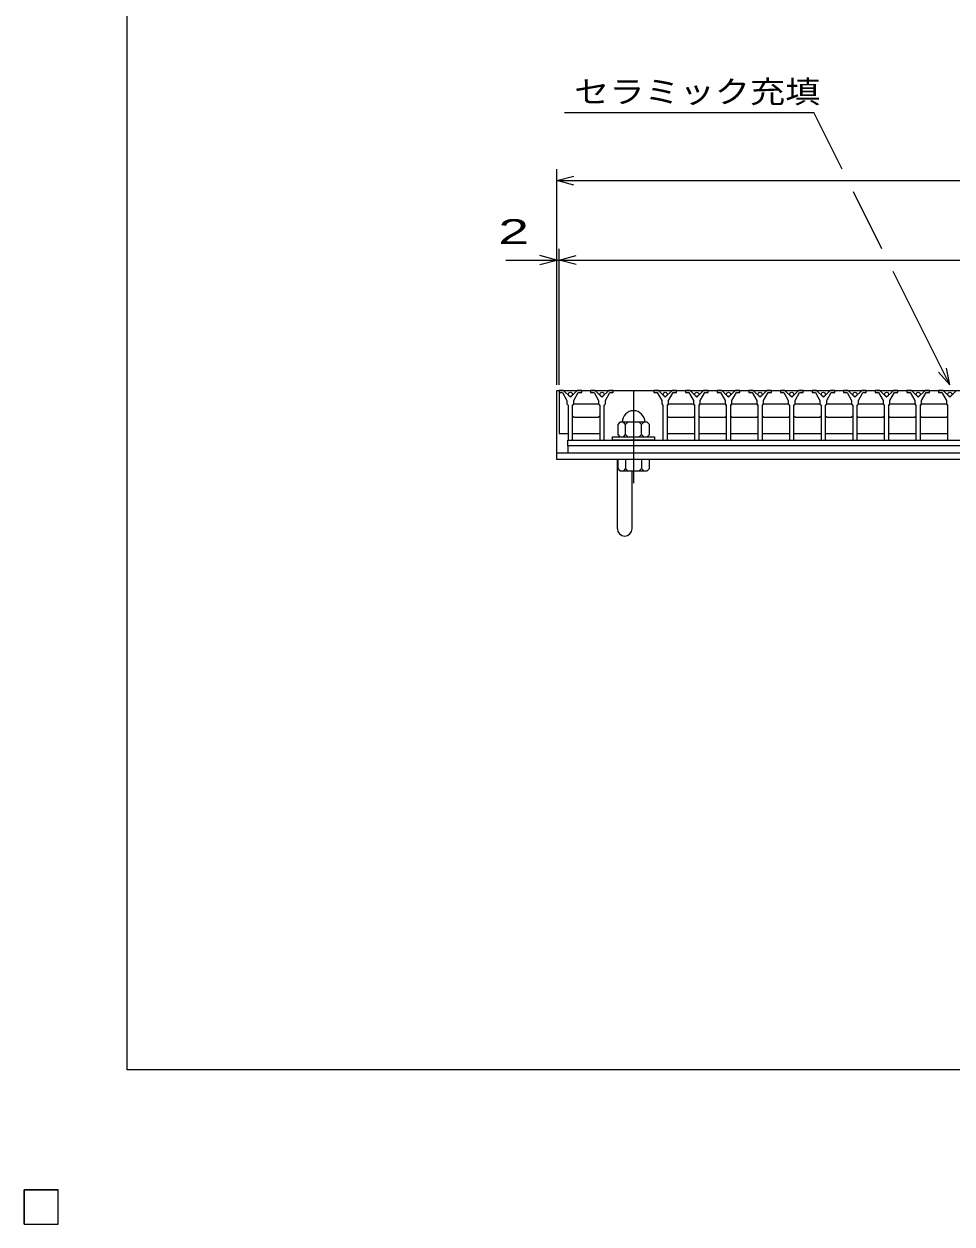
# Model space of a CAD drawing. Units: millimetres, scale not verified. Extents: x -1820 to 1731, y -1282 to 1054.
# Drawn here: x -1820 to -1001, y -1282 to -224 of the extents above; entities that cross this region are included whole.
import ezdxf
from ezdxf.enums import TextEntityAlignment as Align

# ---------------------------------------------------------------- set-up
doc = ezdxf.new("R2010")
doc.units = ezdxf.units.MM
doc.header["$LTSCALE"] = 10
doc.linetypes.add('CHAIN', pattern=[18.5, 12, -1.5, 3.5, -1.5])
for name, color, linetype, lineweight in [('0_2', 150, 'Continuous', 25), ('16', 3, 'Continuous', 25), ('19', 6, 'Continuous', 25), ('22', 2, 'Continuous', 25)]:
    doc.layers.add(name, color=color, linetype=linetype, lineweight=lineweight)
doc.styles.add('ベクトル', font='')
doc.styles.get('ベクトル').set_extended_font_data('ベクトル')

msp = doc.modelspace()

# ---------------------------------------------------------------- linework, layer by layer
at = {"layer": '0_2'}
for p, q in [((-1729, -1146.5), (-1729, 1053.5)), ((1731, -1146.5), (-1729, -1146.5))]:
    msp.add_line(p, q, dxfattribs=at)
at = {"layer": '16'}
for p, q in [((-1348, -547), (-1348, -549)), ((-1344, -547), (-1348, -547)), ((-1348, -547), (-352, -547)), ((-1348, -547), (-1348, -585)), ((-1348, -549), (-1345, -549)), ((-1345, -549), (-1341, -556)), ((-1338, -553), (-1344, -547)), ((-1332, -547), (-1338, -553)), ((-1335, -556), (-1331, -549)), ((-1328, -547), (-1332, -547)), ((-1331, -549), (-1328, -549)), ((-1328, -549), (-1328, -547)), ((-1320.1, -547), (-1320.1, -549)), ((-1316.1, -547), (-1320.1, -547)), ((-1320.1, -549), (-1317.1, -549)), ((-1317.1, -549), (-1313.1, -556)), ((-1310.1, -553), (-1316.1, -547)), ((-1304.1, -547), (-1310.1, -553)), ((-1307.1, -556), (-1303.1, -549)), ((-1300.1, -547), (-1304.1, -547)), ((-1303.1, -549), (-1300.1, -549)), ((-1300.1, -549), (-1300.1, -547)), ((-1264.3, -547), (-1264.3, -549)), ((-1260.3, -547), (-1264.3, -547)), ((-1264.3, -549), (-1261.3, -549)), ((-1261.3, -549), (-1257.3, -556)), ((-1254.3, -553), (-1260.3, -547)), ((-1248.3, -547), (-1254.3, -553)), ((-1251.3, -556), (-1247.3, -549)), ((-1244.3, -547), (-1248.3, -547)), ((-1247.3, -549), (-1244.3, -549)), ((-1244.3, -549), (-1244.3, -547)), ((-1236.4, -547), (-1236.4, -549)), ((-1232.4, -547), (-1236.4, -547)), ((-1236.4, -549), (-1233.4, -549)), ((-1233.4, -549), (-1229.4, -556)), ((-1226.4, -553), (-1232.4, -547)), ((-1220.4, -547), (-1226.4, -553)), ((-1223.4, -556), (-1219.4, -549)), ((-1216.4, -547), (-1220.4, -547)), ((-1219.4, -549), (-1216.4, -549)), ((-1216.4, -549), (-1216.4, -547)), ((-1208.5, -547), (-1208.5, -549)), ((-1204.5, -547), (-1208.5, -547)), ((-1208.5, -549), (-1205.5, -549)), ((-1205.5, -549), (-1201.5, -556)), ((-1198.5, -553), (-1204.5, -547)), ((-1192.5, -547), (-1198.5, -553)), ((-1195.5, -556), (-1191.5, -549)), ((-1188.5, -547), (-1192.5, -547)), ((-1191.5, -549), (-1188.5, -549)), ((-1188.5, -549), (-1188.5, -547)), ((-1180.6, -547), (-1180.6, -549)), ((-1176.6, -547), (-1180.6, -547)), ((-1180.6, -549), (-1177.6, -549)), ((-1177.6, -549), (-1173.6, -556)), ((-1170.6, -553), (-1176.6, -547)), ((-1164.6, -547), (-1170.6, -553)), ((-1167.6, -556), (-1163.6, -549)), ((-1160.6, -547), (-1164.6, -547)), ((-1163.6, -549), (-1160.6, -549)), ((-1160.6, -549), (-1160.6, -547)), ((-1152.7, -547), (-1152.7, -549)), ((-1148.7, -547), (-1152.7, -547)), ((-1152.7, -549), (-1149.7, -549)), ((-1149.7, -549), (-1145.7, -556)), ((-1142.7, -553), (-1148.7, -547)), ((-1136.7, -547), (-1142.7, -553)), ((-1139.7, -556), (-1135.7, -549)), ((-1132.7, -547), (-1136.7, -547)), ((-1135.7, -549), (-1132.7, -549)), ((-1132.7, -549), (-1132.7, -547)), ((-1124.8, -547), (-1124.8, -549)), ((-1120.8, -547), (-1124.8, -547)), ((-1124.8, -549), (-1121.8, -549)), ((-1121.8, -549), (-1117.8, -556)), ((-1114.8, -553), (-1120.8, -547)), ((-1108.8, -547), (-1114.8, -553)), ((-1111.8, -556), (-1107.8, -549)), ((-1104.8, -547), (-1108.8, -547)), ((-1107.8, -549), (-1104.8, -549)), ((-1104.8, -549), (-1104.8, -547)), ((-1096.9, -547), (-1096.9, -549)), ((-1092.9, -547), (-1096.9, -547)), ((-1096.9, -549), (-1093.9, -549)), ((-1093.9, -549), (-1089.9, -556)), ((-1086.9, -553), (-1092.9, -547)), ((-1080.9, -547), (-1086.9, -553)), ((-1083.9, -556), (-1079.9, -549)), ((-1076.9, -547), (-1080.9, -547)), ((-1079.9, -549), (-1076.9, -549)), ((-1076.9, -549), (-1076.9, -547)), ((-1069, -547), (-1069, -549)), ((-1065, -547), (-1069, -547)), ((-1069, -549), (-1066, -549)), ((-1066, -549), (-1062, -556)), ((-1059, -553), (-1065, -547)), ((-1053, -547), (-1059, -553)), ((-1056, -556), (-1052, -549)), ((-1049, -547), (-1053, -547)), ((-1052, -549), (-1049, -549)), ((-1049, -549), (-1049, -547)), ((-1041.1, -547), (-1041.1, -549)), ((-1037.1, -547), (-1041.1, -547)), ((-1041.1, -549), (-1038.1, -549)), ((-1038.1, -549), (-1034.1, -556)), ((-1031.1, -553), (-1037.1, -547)), ((-1025.1, -547), (-1031.1, -553)), ((-1028.1, -556), (-1024.1, -549)), ((-1021.1, -547), (-1025.1, -547)), ((-1024.1, -549), (-1021.1, -549)), ((-1021.1, -549), (-1021.1, -547)), ((-1013.2, -547), (-1013.2, -549)), ((-1009.2, -547), (-1013.2, -547)), ((-1013.2, -549), (-1010.2, -549)), ((-1010.2, -549), (-1006.2, -556)), ((-1003.2, -553), (-1009.2, -547)), ((-997.2, -547), (-1003.2, -553)), ((-1341, -556), (-1341, -559)), ((-1341, -559), (-1340, -560)), ((-1340, -560), (-1340, -591)), ((-1336, -560), (-1335, -559)), ((-1336, -591), (-1336, -560)), ((-1335.75, -560), (-1334.75, -559)), ((-1335, -559), (-1335, -556)), ((-1334.75, -559), (-1313.35, -559)), ((-1313.35, -559), (-1312.35, -560)), ((-1313.1, -556), (-1313.1, -559)), ((-1313.1, -559), (-1312.1, -560)), ((-1312.1, -560), (-1312.1, -591)), ((-1308.1, -560), (-1307.1, -559)), ((-1308.1, -591), (-1308.1, -560)), ((-1307.1, -559), (-1307.1, -556)), ((-1257.3, -556), (-1257.3, -559)), ((-1257.3, -559), (-1256.3, -560)), ((-1256.3, -560), (-1256.3, -591)), ((-1252.3, -560), (-1251.3, -559)), ((-1252.3, -591), (-1252.3, -560)), ((-1252.05, -560), (-1251.05, -559)), ((-1251.3, -559), (-1251.3, -556)), ((-1251.05, -559), (-1229.65, -559)), ((-1229.65, -559), (-1228.65, -560)), ((-1229.4, -556), (-1229.4, -559)), ((-1229.4, -559), (-1228.4, -560)), ((-1228.4, -560), (-1228.4, -591)), ((-1224.4, -560), (-1223.4, -559)), ((-1224.4, -591), (-1224.4, -560)), ((-1224.15, -560), (-1223.15, -559)), ((-1223.4, -559), (-1223.4, -556)), ((-1223.15, -559), (-1201.75, -559)), ((-1201.75, -559), (-1200.75, -560)), ((-1201.5, -556), (-1201.5, -559)), ((-1201.5, -559), (-1200.5, -560)), ((-1200.5, -560), (-1200.5, -591)), ((-1196.5, -560), (-1195.5, -559)), ((-1196.5, -591), (-1196.5, -560)), ((-1196.25, -560), (-1195.25, -559)), ((-1195.5, -559), (-1195.5, -556)), ((-1195.25, -559), (-1173.85, -559)), ((-1173.85, -559), (-1172.85, -560)), ((-1173.6, -556), (-1173.6, -559)), ((-1173.6, -559), (-1172.6, -560)), ((-1172.6, -560), (-1172.6, -591)), ((-1168.6, -560), (-1167.6, -559)), ((-1168.6, -591), (-1168.6, -560)), ((-1168.35, -560), (-1167.35, -559)), ((-1167.6, -559), (-1167.6, -556)), ((-1167.35, -559), (-1145.95, -559)), ((-1145.95, -559), (-1144.95, -560)), ((-1145.7, -556), (-1145.7, -559)), ((-1145.7, -559), (-1144.7, -560)), ((-1144.7, -560), (-1144.7, -591)), ((-1140.7, -560), (-1139.7, -559)), ((-1140.7, -591), (-1140.7, -560)), ((-1140.45, -560), (-1139.45, -559)), ((-1139.7, -559), (-1139.7, -556)), ((-1139.45, -559), (-1118.05, -559)), ((-1118.05, -559), (-1117.05, -560)), ((-1117.8, -556), (-1117.8, -559)), ((-1117.8, -559), (-1116.8, -560)), ((-1116.8, -560), (-1116.8, -591)), ((-1112.8, -560), (-1111.8, -559)), ((-1112.8, -591), (-1112.8, -560)), ((-1112.55, -560), (-1111.55, -559)), ((-1111.8, -559), (-1111.8, -556)), ((-1111.55, -559), (-1090.15, -559)), ((-1090.15, -559), (-1089.15, -560)), ((-1089.9, -556), (-1089.9, -559)), ((-1089.9, -559), (-1088.9, -560)), ((-1088.9, -560), (-1088.9, -591)), ((-1084.9, -560), (-1083.9, -559)), ((-1084.9, -591), (-1084.9, -560)), ((-1084.65, -560), (-1083.65, -559)), ((-1083.9, -559), (-1083.9, -556)), ((-1083.65, -559), (-1062.25, -559)), ((-1062.25, -559), (-1061.25, -560)), ((-1062, -556), (-1062, -559)), ((-1062, -559), (-1061, -560)), ((-1061, -560), (-1061, -591)), ((-1057, -560), (-1056, -559)), ((-1057, -591), (-1057, -560)), ((-1056.75, -560), (-1055.75, -559)), ((-1056, -559), (-1056, -556)), ((-1055.75, -559), (-1034.35, -559)), ((-1034.35, -559), (-1033.35, -560)), ((-1034.1, -556), (-1034.1, -559)), ((-1034.1, -559), (-1033.1, -560)), ((-1033.1, -560), (-1033.1, -591)), ((-1029.1, -560), (-1028.1, -559)), ((-1029.1, -591), (-1029.1, -560)), ((-1028.85, -560), (-1027.85, -559)), ((-1028.1, -559), (-1028.1, -556)), ((-1027.85, -559), (-1006.45, -559)), ((-1006.45, -559), (-1005.45, -560)), ((-1006.2, -556), (-1006.2, -559)), ((-1006.2, -559), (-1005.2, -560)), ((-1005.2, -560), (-1005.2, -591)), ((-1334.75, -571), (-1335.75, -570)), ((-1313.35, -571), (-1334.75, -571)), ((-1312.35, -570), (-1313.35, -571)), ((-1251.05, -571), (-1252.05, -570)), ((-1229.65, -571), (-1251.05, -571)), ((-1228.65, -570), (-1229.65, -571)), ((-1223.15, -571), (-1224.15, -570)), ((-1201.75, -571), (-1223.15, -571)), ((-1200.75, -570), (-1201.75, -571)), ((-1195.25, -571), (-1196.25, -570)), ((-1173.85, -571), (-1195.25, -571)), ((-1172.85, -570), (-1173.85, -571)), ((-1167.35, -571), (-1168.35, -570)), ((-1145.95, -571), (-1167.35, -571)), ((-1144.95, -570), (-1145.95, -571)), ((-1139.45, -571), (-1140.45, -570)), ((-1118.05, -571), (-1139.45, -571)), ((-1117.05, -570), (-1118.05, -571)), ((-1111.55, -571), (-1112.55, -570)), ((-1090.15, -571), (-1111.55, -571)), ((-1089.15, -570), (-1090.15, -571)), ((-1083.65, -571), (-1084.65, -570)), ((-1062.25, -571), (-1083.65, -571)), ((-1061.25, -570), (-1062.25, -571)), ((-1055.75, -571), (-1056.75, -570)), ((-1034.35, -571), (-1055.75, -571)), ((-1033.35, -570), (-1034.35, -571)), ((-1027.85, -571), (-1028.85, -570)), ((-1006.45, -571), (-1027.85, -571)), ((-1005.45, -570), (-1006.45, -571)), ((-1294.2, -575), (-1296.2, -577)), ((-1296.2, -577), (-1296.2, -586)), ((-1270.2, -575), (-1294.2, -575)), ((-1289.2, -577), (-1291.2, -575)), ((-1287.2, -575), (-1289.2, -577)), ((-1289.2, -586), (-1289.2, -577)), ((-1275.2, -577), (-1277.2, -575)), ((-1273.2, -575), (-1275.2, -577)), ((-1275.2, -586), (-1275.2, -577)), ((-1268.2, -577), (-1270.2, -575)), ((-1268.2, -586), (-1268.2, -577)), ((-1348, -585), (-1340.25, -585)), ((-1340.25, -591), (-359.75, -591)), ((-1340.25, -596), (-1340.25, -591)), ((-1340, -591), (-1336, -591)), ((-1335.75, -585), (-1312.35, -585)), ((-1312.1, -591), (-1308.1, -591)), ((-1300.7, -591), (-1300.7, -588)), ((-1300.7, -588), (-1263.7, -588)), ((-1263.7, -591), (-1300.7, -591)), ((-1296.2, -586), (-1294.2, -588)), ((-1291.2, -588), (-1289.2, -586)), ((-1289.2, -586), (-1287.2, -588)), ((-1277.2, -588), (-1275.2, -586)), ((-1275.2, -586), (-1273.2, -588)), ((-1270.2, -588), (-1268.2, -586)), ((-1263.7, -588), (-1263.7, -591)), ((-1256.3, -591), (-1252.3, -591)), ((-1252.05, -585), (-1228.65, -585)), ((-1228.4, -591), (-1224.4, -591)), ((-1224.15, -585), (-1200.75, -585)), ((-1200.5, -591), (-1196.5, -591)), ((-1196.25, -585), (-1172.85, -585)), ((-1172.6, -591), (-1168.6, -591)), ((-1168.35, -585), (-1144.95, -585)), ((-1144.7, -591), (-1140.7, -591)), ((-1140.45, -585), (-1117.05, -585)), ((-1116.8, -591), (-1112.8, -591)), ((-1112.55, -585), (-1089.15, -585)), ((-1088.9, -591), (-1084.9, -591)), ((-1084.65, -585), (-1061.25, -585)), ((-1061, -591), (-1057, -591)), ((-1056.75, -585), (-1033.35, -585)), ((-1033.1, -591), (-1029.1, -591)), ((-1028.85, -585), (-1005.45, -585)), ((-1005.2, -591), (-1001.2, -591)), ((-359.75, -596), (-1340.25, -596)), ((-1340.25, -596), (-1340.25, -602)), ((-1340.25, -602), (-359.75, -602)), ((-1820, -1252.5), (-1790, -1252.5)), ((-1820, -1282.5), (-1820, -1252.5)), ((-1820, -1252.5), (-1790, -1252.5)), ((-1820, -1282.5), (-1820, -1252.5)), ((-1820, -1252.5), (-1790, -1252.5)), ((-1820, -1282.5), (-1820, -1252.5)), ((-1820, -1252.5), (-1790, -1252.5)), ((-1820, -1282.5), (-1820, -1252.5)), ((-1820, -1252.5), (-1790, -1252.5)), ((-1820, -1282.5), (-1820, -1252.5)), ((-1790, -1282.5), (-1790, -1252.5)), ((-1790, -1282.5), (-1790, -1252.5)), ((-1790, -1282.5), (-1790, -1252.5)), ((-1790, -1282.5), (-1790, -1252.5)), ((-1790, -1282.5), (-1790, -1252.5)), ((-1820, -1282.5), (-1790, -1282.5)), ((-1820, -1282.5), (-1790, -1282.5)), ((-1820, -1282.5), (-1790, -1282.5)), ((-1820, -1282.5), (-1790, -1282.5)), ((-1820, -1282.5), (-1790, -1282.5))]:
    msp.add_line(p, q, dxfattribs=at)
at = {"layer": '16', "linetype": 'CHAIN'}
msp.add_line((-1282.2, -548), (-1282.2, -629), dxfattribs=at)
at = {"layer": '16'}
for centre in [(-1338, -550.5), (-1310.1, -550.5), (-1254.3, -550.5), (-1226.4, -550.5), (-1198.5, -550.5), (-1170.6, -550.5), (-1142.7, -550.5), (-1114.8, -550.5), (-1086.9, -550.5), (-1059, -550.5), (-1031.1, -550.5), (-1003.2, -550.5)]:
    msp.add_circle(centre, 1.8, dxfattribs=at)
msp.add_arc((-1282.2, -575), 10, 0, 180, dxfattribs=at)
at = {"layer": '19'}
for p, q in [((-1350, -602), (-1350, -547)), ((-1350, -547), (-1348, -547)), ((-1350, -602), (-350, -602)), ((-1350, -608), (-1350, -602)), ((-350, -608), (-1350, -608)), ((-1296.5, -669.11), (-1296.5, -608)), ((-1296.2, -608), (-1296.2, -616)), ((-1268.2, -608), (-1296.2, -608)), ((-1289.2, -608), (-1289.2, -616)), ((-1275.2, -608), (-1275.2, -616)), ((-1268.2, -616), (-1268.2, -608)), ((-1296.2, -616), (-1294.2, -618)), ((-1294.2, -618), (-1270.2, -618)), ((-1289.2, -616), (-1291.2, -618)), ((-1287.2, -618), (-1289.2, -616)), ((-1283.5, -669.11), (-1283.5, -618)), ((-1275.2, -616), (-1277.2, -618)), ((-1273.2, -618), (-1275.2, -616)), ((-1270.2, -618), (-1268.2, -616))]:
    msp.add_line(p, q, dxfattribs=at)
msp.add_arc((-1290, -669.11), 6.5, 180, 0, dxfattribs=at)
at = {"layer": '22', "color": 4}
for p, q in [((-1343.2, -302), (-1123.2, -302)), ((-1098.2, -352), (-1123.2, -302)), ((-1350, -542), (-1350, -352)), ((-1350, -362), (-1335, -358)), ((-1335, -366), (-1350, -362)), ((-1350, -362), (-350, -362)), ((-1063.2, -422), (-1088.2, -372)), ((-1350, -542), (-1350, -422)), ((-1348, -542), (-1348, -422)), ((-1395, -432), (-1350, -432)), ((-1350, -432), (-1365, -428)), ((-1365, -436), (-1350, -432)), ((-1350, -432), (-1348, -432)), ((-1348, -432), (-1333, -428)), ((-1333, -436), (-1348, -432)), ((-1348, -432), (-352, -432)), ((-1003.2, -542), (-1053.2, -442)), ((-1003.2, -542), (-1006.2, -527.4)), ((-1003.2, -542), (-1013.2, -531))]:
    msp.add_line(p, q, dxfattribs=at)
at = {"layer": '22'}
for p, q in [((-1790, -1252.5), (-1820, -1252.5)), ((-1820, -1252.5), (-1820, -1282.5)), ((-1790, -1252.5), (-1820, -1252.5)), ((-1820, -1252.5), (-1820, -1282.5)), ((-1790, -1252.5), (-1820, -1252.5)), ((-1820, -1252.5), (-1820, -1282.5)), ((-1790, -1282.5), (-1790, -1252.5)), ((-1790, -1282.5), (-1790, -1252.5)), ((-1790, -1282.5), (-1790, -1252.5)), ((-1820, -1282.5), (-1790, -1282.5)), ((-1820, -1282.5), (-1790, -1282.5)), ((-1820, -1282.5), (-1790, -1282.5))]:
    msp.add_line(p, q, dxfattribs=at)

# ---------------------------------------------------------------- texts
at = {"layer": '22', "style": 'ベクトル'}
for s, height, width, p in [('セラミック充填', 19.79, 1.15, (-1334.7, -283.5)), (' 2 ', 21.99, 1.65, (-1415, -407))]:
    msp.add_text(s, height=height, dxfattribs=dict(at, width=width)).set_placement(p, align=Align.MIDDLE_LEFT)

doc.saveas('drawing.dxf')
